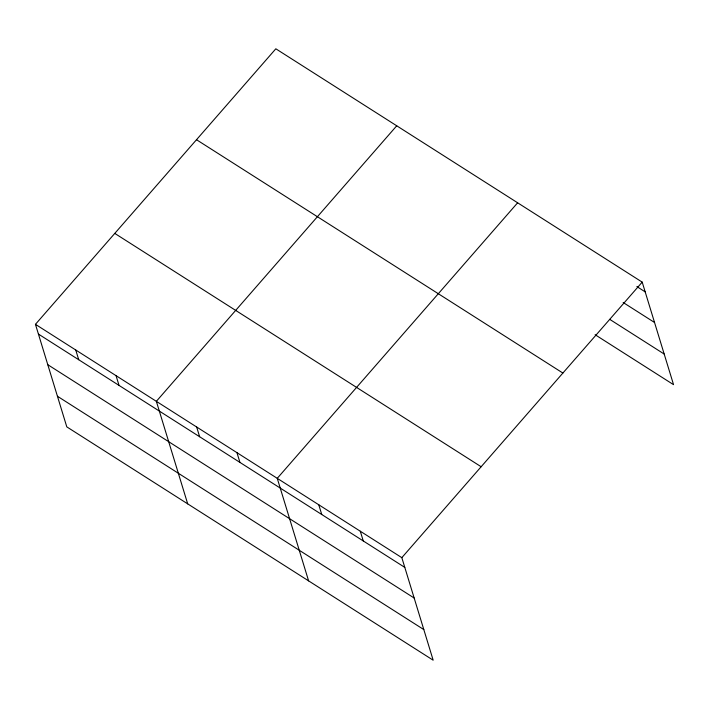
<?xml version="1.0" encoding="UTF-8"?>
<svg xmlns="http://www.w3.org/2000/svg" width="709" height="709" viewBox="0 0 709 709"><rect width="100%" height="100%" fill="white"/><g stroke="black" fill="none" stroke-linecap="round" stroke-linejoin="round"><path stroke-width="1.06" d="M35.45 324.332L401.826 557.664L433.172 660.203L66.797 426.871L35.45 324.332L275.828 48.797L642.203 282.129L673.55 384.668L595.117 334.719M396.73 125.794L156.352 401.329L187.699 503.877M517.632 202.792L277.254 478.336L308.61 580.875M401.826 557.664L642.203 282.129M636.868 286.569L645.172 291.86M623.167 302.504L654.54 322.489M609.749 319.369L664.182 354.039M196.499 139.717L562.875 373.049M114.778 233.403L481.145 466.735M38.428 334.072L404.804 567.404M47.787 364.692L414.162 598.024M57.438 396.251L423.814 629.583M360.296 531.218L363.274 540.958M318.775 504.773L321.753 514.512M236.957 452.661L239.934 462.401M196.65 426.995L199.628 436.735M116.054 375.664L119.032 385.404M75.748 349.998L78.726 359.738"/></g></svg>
